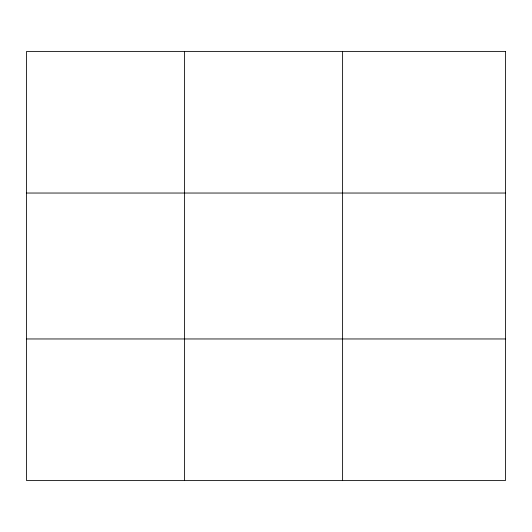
<?xml version="1.0" encoding="UTF-8"?>
<svg xmlns="http://www.w3.org/2000/svg" width="532" height="532" viewBox="0 0 532 532"><rect width="100%" height="100%" fill="white"/><g stroke="black" fill="none" stroke-linecap="round" stroke-linejoin="round"><path stroke-width="0.8" d="M184.604 480.602L184.604 51.398M342.608 480.602L342.608 51.398M26.6 193.036L505.4 193.036M26.6 338.964L505.4 338.964M505.4 51.398L505.4 480.602L26.6 480.602L26.6 51.398L505.4 51.398"/></g></svg>
